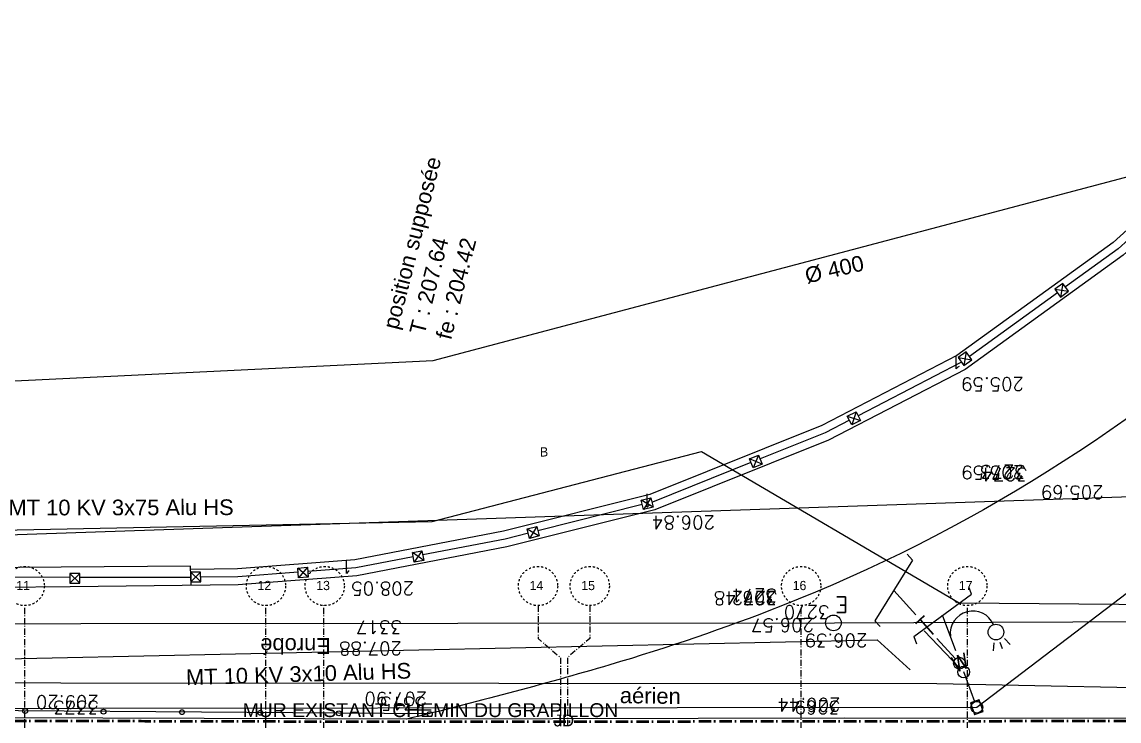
# Model space of a CAD drawing. Extents: x -594 to 29166, y -5797 to 14313.
# Drawn here: x 8429 to 11227, y 5526 to 7308 of the extents above; entities that cross this region are included whole.
import ezdxf
from ezdxf.enums import TextEntityAlignment as Align
from ezdxf.lldxf.tags import DXFTag

# ---------------------------------------------------------------- set-up
doc = ezdxf.new("R2010")
doc.units = 0
for name, pattern in [('Style de ligne -15', [2.08328, 1.25, -0.41656, 0.13886, -0.27786]), ('Style de ligne -6', [1.04164, 0.625, -0.20828, 0.06943, -0.13893]), ('VW-01', [0.41656, 0.20828, -0.20828])]:
    doc.linetypes.add(name, pattern=pattern)
doc.layers.get('0').update_dxf_attribs({"color": 252})
for name, color, linetype in [('A SITE', 252, 'Continuous'), ('AEP_SSL', 252, 'Continuous'), ('B Général', 252, 'Continuous'), ('C ANNOTATIONS-texte', 252, 'Continuous'), ('CAB_SSL', 252, 'Continuous'), ('EDF_SSL', 252, 'Texte-Electricite'), ('Fond topo - CLO_LEG', 252, 'Continuous'), ('Fond topo - CLO_MUR', 252, 'Continuous'), ('Fond topo - EAU', 252, 'Continuous'), ('Fond topo - EAU_TXT', 252, 'Continuous'), ('Fond topo - EDF', 252, 'Continuous'), ('Fond topo - PTT', 252, 'Continuous'), ('Fond topo - VOI_TXT', 252, 'Continuous'), ('Fond topo - Z_500', 252, 'Continuous'), ('GAZ_SSL', 252, 'Texte-GAZ'), ('prlm-VRD', 252, 'Continuous'), ('TELECOM_SSL', 252, 'Texte-Telecom'), ('UNITAIRE SSL', 252, 'UNITAIRE')]:
    doc.layers.add(name, color=color, linetype=linetype)
for name, color, linetype, plot in [('Fond topo - N', 252, 'Continuous', False), ('Fond topo - NCACHE', 252, 'Continuous', False), ('Fond topo - ZCACHE', 252, 'Continuous', False)]:
    doc.layers.add(name, color=color, linetype=linetype, plot=plot)
doc.layers.add('Fond topo - P', color=252, linetype='Continuous', lineweight=50)
doc.layers.add('Fond topo - VOI', color=252, linetype='Continuous', lineweight=25)
doc.styles.add('2000_ARIAL', font='arial.ttf', dxfattribs={"height": 0.4})
doc.styles.add('Arial', font='arial.ttf')
doc.styles.add('Eurostile', font='')
doc.styles.add('Lignes', font='arial.ttf', dxfattribs={"height": 0.35})
doc.styles.add('LignesA', font='arial.ttf', dxfattribs={"height": 0.35})
doc.styles.add('SIMPLEX', font='simplex_.ttf', dxfattribs={"height": 1.25})
doc.styles.add('TP-C_Autocad_Standard', font='simplex_.ttf', dxfattribs={"height": 1})
doc.styles.add('Tronçons', font='arial.ttf', dxfattribs={"height": 0.25})
doc.styles.get('Eurostile').set_extended_font_data('Eurostile')
tags = doc.linetypes.add('L16', pattern=[0.375, 0.3, -0.075]).pattern_tags.tags
tags[6:7] = [DXFTag(74, 4), DXFTag(75, 0), DXFTag(340, '0'), DXFTag(46, 0.0), DXFTag(50, 0.0), DXFTag(44, 0.0), DXFTag(45, 0.0)]
tags[4:5] = [DXFTag(74, 4), DXFTag(75, 0), DXFTag(340, '0'), DXFTag(46, 0.0), DXFTag(50, 0.0), DXFTag(44, 0.0), DXFTag(45, 0.0)]
tags = doc.linetypes.add('Texte-Electricite', pattern='A,5,-0.25,["ELEC",Lignes,S=1,R=0,X=0,Y=-0.18],-1.25', length=6.5).pattern_tags.tags
tags[15:16] = [DXFTag(74, 4), DXFTag(75, 0), DXFTag(340, '0'), DXFTag(46, 0.0), DXFTag(50, 0.0), DXFTag(44, 0.0), DXFTag(45, 0.0)]
tags[4:5] = [DXFTag(74, 4), DXFTag(75, 0), DXFTag(340, '0'), DXFTag(46, 0.0), DXFTag(50, 0.0), DXFTag(44, 0.0), DXFTag(45, 0.0)]
tags = doc.linetypes.add('Texte-GAZ', pattern='A,5,-0.25,["GAZ",Lignes,S=1,R=0,X=0,Y=-0.18],-1.25', length=6.5).pattern_tags.tags
tags[15:16] = [DXFTag(74, 4), DXFTag(75, 0), DXFTag(340, '0'), DXFTag(46, 0.0), DXFTag(50, 0.0), DXFTag(44, 0.0), DXFTag(45, 0.0)]
tags[4:5] = [DXFTag(74, 4), DXFTag(75, 0), DXFTag(340, '0'), DXFTag(46, 0.0), DXFTag(50, 0.0), DXFTag(44, 0.0), DXFTag(45, 0.0)]
tags = doc.linetypes.add('Texte-MT', pattern='A,5,-0.25,["MT",Lignes,S=1,R=0,X=0,Y=-0.18],-1.25', length=6.5).pattern_tags.tags
tags[15:16] = [DXFTag(74, 4), DXFTag(75, 0), DXFTag(340, '0'), DXFTag(46, 0.0), DXFTag(50, 0.0), DXFTag(44, 0.0), DXFTag(45, 0.0)]
tags[4:5] = [DXFTag(74, 4), DXFTag(75, 0), DXFTag(340, '0'), DXFTag(46, 0.0), DXFTag(50, 0.0), DXFTag(44, 0.0), DXFTag(45, 0.0)]
tags = doc.linetypes.add('Texte-Telecom', pattern='A,5,-0.25,["TEL",Lignes,S=1,R=0,X=0,Y=-0.18],-1.25', length=6.5).pattern_tags.tags
tags[15:16] = [DXFTag(74, 4), DXFTag(75, 0), DXFTag(340, '0'), DXFTag(46, 0.0), DXFTag(50, 0.0), DXFTag(44, 0.0), DXFTag(45, 0.0)]
tags[4:5] = [DXFTag(74, 4), DXFTag(75, 0), DXFTag(340, '0'), DXFTag(46, 0.0), DXFTag(50, 0.0), DXFTag(44, 0.0), DXFTag(45, 0.0)]
tags = doc.linetypes.add('Texte-TelecomA', pattern='A,5,-0.25,["TEL",LignesA,S=1,R=0,X=0,Y=-0.18],-1.25', length=6.5).pattern_tags.tags
tags[15:16] = [DXFTag(74, 4), DXFTag(75, 0), DXFTag(340, '0'), DXFTag(46, 0.0), DXFTag(50, 0.0), DXFTag(44, 0.0), DXFTag(45, 0.0)]
tags[4:5] = [DXFTag(74, 4), DXFTag(75, 0), DXFTag(340, '0'), DXFTag(46, 0.0), DXFTag(50, 0.0), DXFTag(44, 0.0), DXFTag(45, 0.0)]
tags = doc.linetypes.add('UNITAIRE', pattern='A,0.25,-0.2,0,-0.2,0.25,-0.3,["UNI",TP-C_Autocad_Standard,S=0.15,R=0,X=-0.1,Y=-0.05],-0.45', length=1.65).pattern_tags.tags
tags[23:24] = [DXFTag(74, 4), DXFTag(75, 0), DXFTag(340, '0'), DXFTag(46, 0.0), DXFTag(50, 0.0), DXFTag(44, 0.0), DXFTag(45, 0.0)]
tags[12:13] = [DXFTag(74, 4), DXFTag(75, 0), DXFTag(340, '0'), DXFTag(46, 0.0), DXFTag(50, 0.0), DXFTag(44, 0.0), DXFTag(45, 0.0)]
tags[10:11] = [DXFTag(74, 4), DXFTag(75, 0), DXFTag(340, '0'), DXFTag(46, 0.0), DXFTag(50, 0.0), DXFTag(44, 0.0), DXFTag(45, 0.0)]
tags[8:9] = [DXFTag(74, 4), DXFTag(75, 0), DXFTag(340, '0'), DXFTag(46, 0.0), DXFTag(50, 0.0), DXFTag(44, 0.0), DXFTag(45, 0.0)]
tags[6:7] = [DXFTag(74, 4), DXFTag(75, 0), DXFTag(340, '0'), DXFTag(46, 0.0), DXFTag(50, 0.0), DXFTag(44, 0.0), DXFTag(45, 0.0)]
tags[4:5] = [DXFTag(74, 4), DXFTag(75, 0), DXFTag(340, '0'), DXFTag(46, 0.0), DXFTag(50, 0.0), DXFTag(44, 0.0), DXFTag(45, 0.0)]

# ---------------------------------------------------------------- blocks, each defined once
blk = doc.blocks.new('A n0.Groupe-64-1')
at = {"layer": 'B Général', "insert": (2119.8, 1083.6), "char_height": 30.34, "attachment_point": 1, "line_spacing_factor": 0.958078, "style": 'Arial'}
blk.add_mtext('JD', dxfattribs=at)
blk = doc.blocks.new('A 90.CLOLEG')
at = {"ltscale": 2}
blk.add_circle((0, 0), 0.0625, dxfattribs=at)
blk = doc.blocks.new('A 90.EAU03')
at = {"ltscale": 2}
blk.add_circle((0, 0), 0.2, dxfattribs=at)
blk = doc.blocks.new('A 90.EAU99')
at = {"style": 'SIMPLEX'}
blk.add_text('E', height=0.4, dxfattribs=at).set_placement((0, 0), align=Align.MIDDLE_CENTER)
blk = doc.blocks.new('A 90.EDF11')
at = {"ltscale": 2}
for p, q in [((-0.5, 0.5), (-0.426635, 0.255449)), ((0.426635, 0.255449), (0.5, 0.5))]:
    blk.add_line(p, q, dxfattribs=at)
at = {"ltscale": 2, "flags": 128}
blk.add_lwpolyline([(-0.5, -0.5), (0.5, -0.5), (0.5, 0.5), (-0.5, 0.5)], close=True, dxfattribs=at)
for points in [[(-0.426635, -0.255449), (-0.5, -0.5)], [(0.5, -0.5), (0.426635, -0.255449)]]:
    blk.add_lwpolyline(points, dxfattribs=at)
blk = doc.blocks.new('A 90.EDF02')
at = {"ltscale": 2}
for p, q in [((0.875, 2.75), (0.875, 2.95)), ((-0.875, 2.25), (0.875, 2.75)), ((-0.875, 2.25), (-0.875, 2.05)), ((0, 1.535431), (0, 2.5)), ((0.978086, 1.392164), (0.895804, 1.204402)), ((1.125, 1.349688), (1.125, 1.178214)), ((1.271914, 1.392164), (1.354196, 1.204402)), ((0, 0.15), (0, 0.958637))]:
    blk.add_line(p, q, dxfattribs=at)
for centre, radius in [((1.125, 1.625), 0.2), ((0, 0), 0.15)]:
    blk.add_circle(centre, radius, dxfattribs=at)
blk.add_arc((0.557686, 1.79611), 0.574625, 2.870977, 166.053522, dxfattribs=at)
at = {"style": 'SIMPLEX'}
blk.add_text('W', height=0.4, dxfattribs=at).set_placement((0, 1.217323), align=Align.MIDDLE_CENTER)
blk = doc.blocks.new('A 90.PTOPO')
at = {"layer": 'Fond topo - NCACHE', "style": 'SIMPLEX'}
blk.add_attdef('MAT', text='', height=0.34, dxfattribs=at).set_placement((0.1, -0.1), align=Align.TOP_LEFT)
at = {"layer": 'Fond topo - ZCACHE', "style": 'SIMPLEX'}
blk.add_attdef('ALT', (0.1, 0.1), '', height=0.34, dxfattribs=at)
blk = doc.blocks.new('A 90.PTT01')
at = {"ltscale": 2}
for p, q in [((0, 1.65831), (0, 2.5)), ((0, 0.15), (0, 0.853597))]:
    blk.add_line(p, q, dxfattribs=at)
at = {"ltscale": 2, "flags": 128}
blk.add_lwpolyline([(0.875, 2.95), (0.875, 2.75), (-0.875, 2.25), (-0.875, 2.05)], dxfattribs=at)
at = {"ltscale": 2}
blk.add_circle((0, 0), 0.15, dxfattribs=at)
at = {"style": 'SIMPLEX'}
blk.add_text('T', height=0.5, dxfattribs=at).set_placement((0.00122, 1.249833), align=Align.MIDDLE_CENTER)
blk = doc.blocks.new('A 90.PTT13')
at = {"ltscale": 2, "flags": 128}
blk.add_lwpolyline([(0, 0.15), (0, 1.45)], dxfattribs=at)
at = {"ltscale": 2}
blk.add_circle((0, 0), 0.15, dxfattribs=at)
blk = doc.blocks.new('A$C380262B1')
at = {"layer": 'AEP_SSL', "ltscale": 100, "elevation": 0, "flags": 128}
blk.add_lwpolyline([(-4657.5, 2524.1), (-4321.2, 2506.5), (2406.9, 2512.5), (5039.5, 2523.5), (5735.8, 4713.1), (6159.1, 4860), (8218.2, 5503.9), (11299.4, 6487.7), (12284.4, 6868.6), (12195.4, 7437.5), (11556.7, 8377.6)], dxfattribs=at)
at = {"layer": 'CAB_SSL', "elevation": 0, "flags": 128}
blk.add_lwpolyline([(-5284.6, 3150.4), (-3314.6, 2281.5), (-287.4, 2294.5), (2769.7, 2297.5), (5367.1, 4273.8)], dxfattribs=at)
at = {"layer": 'EDF_SSL', "linetype": 'Texte-MT', "ltscale": 100, "elevation": 0, "flags": 128}
blk.add_lwpolyline([(-6254.2, -3469.9), (-4383.6, 2841.7), (-4298.6, 2988.9), (-3696.5, 3195.5), (-3294.7, 2842.6), (-2780.7, 2697.1), (-228.4, 2738.3), (1380.9, 2771.3), (2067.4, 2949.6), (2724.8, 2563.9), (4964.4, 2545.2), (5603.4, 4115.9), (5715.5, 4351.5), (6074.7, 4471.1), (6547.8, 4750.3), (7756.2, 5121)], dxfattribs=at)
at = {"layer": 'EDF_SSL', "linetype": 'Texte-MT', "ltscale": 100, "flags": 128}
blk.add_lwpolyline([(-2937.1, 2402.6), (-524, 2402.8), (2515.7, 2469.5), (2599.3, 2393.1)], dxfattribs=at)
at = {"layer": 'Fond topo - CLO_LEG', "ltscale": 2, "flags": 128}
blk.add_lwpolyline([(1374.6, 2280.3), (-257.4, 2292.2)], dxfattribs=at)
at = {"layer": 'Fond topo - CLO_MUR', "ltscale": 2, "flags": 128}
for points in [[(3839.5, 4143.6), (3672.2, 3998.5), (3430.1, 3764.8), (3117.3, 3481.9), (2718.5, 3193.7), (2374, 3015.3), (1935.9, 2839.9), (1562.5, 2746.2), (1183.4, 2673.4), (884.4, 2650.2), (765.3, 2648.9)], [(3867, 4113.2), (3699.9, 3968.2), (3458.1, 3734.9), (3143.2, 3450), (2740.1, 3158.7), (2391.1, 2978), (1948.5, 2800.8), (1571.4, 2706.1), (1188.8, 2632.7), (886.2, 2609.2), (457.2, 2604.6), (105, 2600.8)], [(2968.7, 3363.2), (3003.6, 3357.6)], [(2989, 3377.9), (2983.3, 3343)], [(2742.3, 3203.6), (2736.6, 3168.7)], [(2722, 3189), (2756.9, 3183.4)], [(2461.6, 3050.7), (2450.9, 3017)], [(2439.4, 3039.2), (2473.1, 3028.5)], [(2213, 2940), (2199.1, 2907.5)], [(2222.3, 2916.7), (2189.8, 2930.7)], [(1938, 2831.5), (1919.9, 2801.1)], [(1944.1, 2807.2), (1913.8, 2825.4)], [(1623.1, 2752.3), (1653.5, 2734.1)], [(1647.4, 2758.3), (1629.2, 2728)], [(1359.3, 2671.9), (1330.1, 2691.7)], [(1354.6, 2696.4), (1334.8, 2667.2)], [(764.5, 2656.9), (103.8, 2651.8)], [(482, 2613.8), (456.7, 2638.5)], [(481.7, 2638.8), (457, 2613.5)], [(765.7, 2607.9), (764.5, 2656.9)], [(790.5, 2617.1), (765.2, 2641.8)], [(790.2, 2642.1), (765.5, 2616.8)], [(1064.6, 2629.4), (1037.7, 2652.4)], [(1062.7, 2654.3), (1039.7, 2627.5)], [(288.6, 2226.6), (2016.6, 2228.9), (2571.5, 2230.4), (3310.9, 2226.7), (4171.4, 2222.9), (4913, 2212.5), (5100.9, 2209.8), (5147.4, 2341.9), (5106, 2362.4), (5070.6, 2263.4), (5068.6, 2257.8), (4327, 2268.2), (3666.7, 2269.1), (2431.1, 2269.9), (1315, 2267), (540.6, 2269.5), (2.7, 2270.4)]]:
    blk.add_lwpolyline(points, dxfattribs=at)
at = {"layer": 'Fond topo - CLO_MUR', "linetype": 'L16', "ltscale": 2, "flags": 128}
for points in [[(3209.5, 3537.7), (3130.3, 3465.9), (2995.6, 3368.7)], [(2975.4, 3354), (2750.8, 3191.8)], [(2730.5, 3177.2), (2729.3, 3176.2), (2466.9, 3040.4)], [(2444.7, 3028.9), (2382.5, 2996.6), (2216.9, 2930.3)], [(2193.7, 2921), (1942.2, 2820.3), (1940.9, 2820)], [(1916.6, 2813.9), (1650.2, 2747)], [(1626, 2740.9), (1567, 2726.1), (1356.7, 2685.8)], [(1332.1, 2681.1), (1186.1, 2653.1), (1063.5, 2643.6)], [(1038.6, 2641.6), (885.3, 2629.7), (790.4, 2628.7)], [(456.8, 2628.6), (164.2, 2628.8)], [(765.2, 2628.4), (481.8, 2628.6)], [(765.4, 2628.4), (765.2, 2628.4)]]:
    blk.add_lwpolyline(points, dxfattribs=at)
at = {"layer": 'Fond topo - CLO_MUR', "ltscale": 2, "flags": 128}
for points in [[(2983.3, 3343), (3003.6, 3357.6), (2989, 3377.9), (2968.7, 3363.2)], [(2736.6, 3168.7), (2756.9, 3183.4), (2742.3, 3203.6), (2722, 3189)], [(2473.1, 3028.5), (2450.9, 3017), (2439.4, 3039.2), (2461.6, 3050.7)], [(2222.3, 2916.7), (2199.1, 2907.5), (2189.8, 2930.7), (2213, 2940)], [(1944.1, 2807.2), (1919.9, 2801.1), (1913.8, 2825.4), (1938, 2831.5)], [(1653.5, 2734.1), (1629.2, 2728), (1623.1, 2752.3), (1647.4, 2758.3)], [(1359.3, 2671.9), (1334.8, 2667.2), (1330.1, 2691.7), (1354.6, 2696.4)], [(457, 2613.5), (482, 2613.8), (481.7, 2638.8), (456.7, 2638.5)], [(765.5, 2616.8), (790.5, 2617.1), (790.2, 2642.1), (765.2, 2641.8)], [(1064.6, 2629.4), (1039.7, 2627.5), (1037.7, 2652.4), (1062.7, 2654.3)]]:
    blk.add_lwpolyline(points, close=True, dxfattribs=at)
at = {"layer": 'Fond topo - VOI', "ltscale": 2, "flags": 128}
blk.add_lwpolyline([(3964.9, 3743), (3955.1, 3735.6), (3554.4, 3361.1, -0.093477), (2270, 2555, -0.022159), (1833.6, 2405.6, -0.012183), (1315, 2267)], format="xyb", dxfattribs=at)
at = {"layer": 'GAZ_SSL', "linetype": 'Texte-GAZ', "ltscale": 100, "elevation": 0, "flags": 128}
blk.add_lwpolyline([(-5152.7, 2364.1), (2667.5, 2357.7), (4919.7, 2312), (4981.8, 2316.6), (5207, 2843.6), (5728.5, 4507.7), (6339.1, 4692.4), (6432.2, 4848.2), (10857.2, 6251), (11031.2, 6212.3), (11941.1, 6493.7), (12510.7, 6660.8), (12700.2, 6574), (12863.2, 5583.5), (13335, 3411.6), (13791.1, 3267.4), (13865.7, 2980.9), (14636, 3165.2), (15406, 3172.4)], dxfattribs=at)
at = {"layer": 'TELECOM_SSL', "linetype": 'Texte-TelecomA', "ltscale": 100, "elevation": 0, "flags": 128}
blk.add_lwpolyline([(-5184.8, 3351.6), (-201.1, 2720.3), (4509.4, 2880.7)], dxfattribs=at)
at = {"layer": 'UNITAIRE SSL', "ltscale": 200, "elevation": 0, "flags": 128}
blk.add_lwpolyline([(-5369.3, 4907.7), (-4092.3, 2915.1), (1383.2, 3181), (5037.6, 4148.6), (6149.2, 4707.5), (7015.1, 4951.4), (8140.3, 5317.6), (9024.1, 5587.2), (10085, 5928.5), (11017.8, 6277.3), (12233.9, 7183.3), (11504.2, 8257.1)], dxfattribs=at)
at = {"layer": 'Fond topo - CLO_LEG', "ltscale": 2, "xscale": 100, "yscale": 100, "zscale": 100, "rotation": 179.5810527754039}
for p in [(342.6, 2287.8), (542.6, 2286.3), (742.6, 2284.9), (942.6, 2283.4), (1142.6, 2282), (1374.6, 2280.3)]:
    blk.add_blockref('A 90.CLOLEG', p, dxfattribs=at)
at = {"layer": 'Fond topo - EAU', "ltscale": 2, "xscale": 100, "yscale": 100, "zscale": 100, "rotation": 68.29766717889882}
blk.add_blockref('A 90.EAU03', (2404, 2512.6), dxfattribs=at)
at = {"layer": 'Fond topo - EAU_TXT', "ltscale": 2, "xscale": 100, "yscale": 100, "zscale": 100, "rotation": 179.9607580165454}
blk.add_blockref('A 90.EAU99', (2425.3, 2558.9), dxfattribs=at)
at = {"layer": 'Fond topo - EDF', "ltscale": 2, "zscale": 100}
for name, xscale, yscale, rotation in [('A 90.EDF02', 100, 100, 20.39554221537498), ('A 90.EDF11', 31.40190359547451, 23, 109.50999242066)]:
    blk.add_blockref(name, (2769.7, 2297.5), dxfattribs=dict(at, xscale=xscale, yscale=yscale, rotation=rotation))
at = {"layer": 'Fond topo - P', "ltscale": 2}
ref = blk.add_blockref('A 90.PTOPO', (2743.1, 3149.8), dxfattribs=dict(at, xscale=100, yscale=100, zscale=100, rotation=179.9607580165254))
ref.add_attrib('MAT', '1', dxfattribs={"layer": 'Fond topo - N', "color": 0, "ltscale": 2, "height": 34, "rotation": 179.9608, "style": 'SIMPLEX'}).set_placement((2733.1, 3159.8), align=Align.TOP_LEFT)
ref.add_attrib('ALT', '205.59', (2889.8, 3137.9), dxfattribs={"layer": 'Fond topo - Z_500', "color": 0, "ltscale": 2, "height": 34, "rotation": 179.9608, "style": 'SIMPLEX'})
ref = blk.add_blockref('A 90.PTOPO', (2904.8, 2870.1), dxfattribs=dict(at, xscale=100, yscale=100, zscale=100, rotation=179.9607580165254))
ref.add_attrib('MAT', '3273', dxfattribs={"layer": 'Fond topo - N', "color": 0, "ltscale": 2, "height": 34, "rotation": 179.9608, "style": 'SIMPLEX'}).set_placement((2894.8, 2880.1), align=Align.TOP_LEFT)
ref.add_attrib('ALT', '205.59', (2890.3, 2912.5), dxfattribs={"layer": 'Fond topo - Z_500', "color": 0, "ltscale": 2, "height": 34, "rotation": 179.9608, "style": 'SIMPLEX'})
ref = blk.add_blockref('A 90.PTOPO', (2908.9, 2863.5), dxfattribs=dict(at, xscale=100, yscale=100, zscale=100, rotation=179.9607580165254))
ref.add_attrib('MAT', '3274', dxfattribs={"layer": 'Fond topo - N', "color": 0, "ltscale": 2, "height": 34, "rotation": 179.9608, "style": 'SIMPLEX'}).set_placement((2898.9, 2873.5), align=Align.TOP_LEFT)
ref.add_attrib('ALT', '205.69', (3093.2, 2862.2), dxfattribs={"layer": 'Fond topo - Z_500', "color": 0, "ltscale": 2, "height": 34, "rotation": 179.9608, "style": 'SIMPLEX'})
ref = blk.add_blockref('A 90.PTOPO', (1955.2, 2797.2), dxfattribs=dict(at, xscale=100, yscale=100, zscale=100, rotation=179.9607580165254))
ref.add_attrib('MAT', '1', dxfattribs={"layer": 'Fond topo - N', "color": 0, "ltscale": 2, "height": 34, "rotation": 179.9608, "style": 'SIMPLEX'}).set_placement((1945.2, 2807.2), align=Align.TOP_LEFT)
ref.add_attrib('ALT', '206.84', (2101.9, 2785.2), dxfattribs={"layer": 'Fond topo - Z_500', "color": 0, "ltscale": 2, "height": 34, "rotation": 179.9608, "style": 'SIMPLEX'})
ref = blk.add_blockref('A 90.PTOPO', (1188, 2628.7), dxfattribs=dict(at, xscale=100, yscale=100, zscale=100, rotation=179.9607580165254))
ref.add_attrib('MAT', '1', dxfattribs={"layer": 'Fond topo - N', "color": 0, "ltscale": 2, "height": 34, "rotation": 179.9608, "style": 'SIMPLEX'}).set_placement((1178, 2638.7), align=Align.TOP_LEFT)
ref.add_attrib('ALT', '208.05', (1334.6, 2616.8), dxfattribs={"layer": 'Fond topo - Z_500', "color": 0, "ltscale": 2, "height": 34, "rotation": 179.9608, "style": 'SIMPLEX'})
ref = blk.add_blockref('A 90.PTOPO', (2270, 2555), dxfattribs=dict(at, xscale=100, yscale=100, zscale=100, rotation=179.9607580165254))
ref.add_attrib('MAT', '3271', dxfattribs={"layer": 'Fond topo - N', "color": 0, "ltscale": 2, "height": 34, "rotation": 179.9608, "style": 'SIMPLEX'}).set_placement((2260, 2565), align=Align.TOP_LEFT)
ref.add_attrib('ALT', '206.48', (2259.2, 2592.8), dxfattribs={"layer": 'Fond topo - Z_500', "color": 0, "ltscale": 2, "height": 34, "rotation": 179.9608, "style": 'SIMPLEX'})
ref = blk.add_blockref('A 90.PTOPO', (2271.5, 2548.2), dxfattribs=dict(at, xscale=100, yscale=100, zscale=100, rotation=179.9607580165254))
ref.add_attrib('MAT', '3272', dxfattribs={"layer": 'Fond topo - N', "color": 0, "ltscale": 2, "height": 34, "rotation": 179.9608, "style": 'SIMPLEX'}).set_placement((2261.5, 2558.2), align=Align.TOP_LEFT)
ref.add_attrib('ALT', '206.57', (2354.5, 2523.9), dxfattribs={"layer": 'Fond topo - Z_500', "color": 0, "ltscale": 2, "height": 34, "rotation": 179.9608, "style": 'SIMPLEX'})
ref = blk.add_blockref('A 90.PTOPO', (2404, 2512.6), dxfattribs=dict(at, xscale=100, yscale=100, zscale=100, rotation=179.9607580165254))
ref.add_attrib('MAT', '3270', dxfattribs={"layer": 'Fond topo - N', "color": 0, "ltscale": 2, "height": 34, "rotation": 179.9608, "style": 'SIMPLEX'}).set_placement((2394, 2522.6), align=Align.TOP_LEFT)
ref.add_attrib('ALT', '206.39', (2490.8, 2484.5), dxfattribs={"layer": 'Fond topo - Z_500', "color": 0, "ltscale": 2, "height": 34, "rotation": 179.9608, "style": 'SIMPLEX'})
ref = blk.add_blockref('A 90.PTOPO', (1313.6, 2474.4), dxfattribs=dict(at, xscale=100, yscale=100, zscale=100, rotation=179.9607580165254))
ref.add_attrib('MAT', '3317', dxfattribs={"layer": 'Fond topo - N', "color": 0, "ltscale": 2, "height": 34, "rotation": 179.9608, "style": 'SIMPLEX'}).set_placement((1303.6, 2484.4), align=Align.TOP_LEFT)
ref.add_attrib('ALT', '207.88', (1303.6, 2464.4), dxfattribs={"layer": 'Fond topo - Z_500', "color": 0, "ltscale": 2, "height": 34, "rotation": 179.9608, "style": 'SIMPLEX'})
ref = blk.add_blockref('A 90.PTOPO', (540.6, 2269.5), dxfattribs=dict(at, xscale=100, yscale=100, zscale=100, rotation=179.9607580165254))
ref.add_attrib('MAT', '3373', dxfattribs={"layer": 'Fond topo - N', "color": 0, "ltscale": 2, "height": 34, "rotation": 179.9608, "style": 'SIMPLEX'}).set_placement((530.6, 2279.5), align=Align.TOP_LEFT)
ref.add_attrib('ALT', '209.20', (530.4, 2327.1), dxfattribs={"layer": 'Fond topo - Z_500', "color": 0, "ltscale": 2, "height": 34, "rotation": 179.9608, "style": 'SIMPLEX'})
ref = blk.add_blockref('A 90.PTOPO', (1374.6, 2280.3), dxfattribs=dict(at, xscale=100, yscale=100, zscale=100, rotation=179.9607580165254))
ref.add_attrib('MAT', '3315', dxfattribs={"layer": 'Fond topo - N', "color": 0, "ltscale": 2, "height": 34, "rotation": 179.9608, "style": 'SIMPLEX'}).set_placement((1364.6, 2290.3), align=Align.TOP_LEFT)
ref.add_attrib('ALT', '207.90', (1368.1, 2335.9), dxfattribs={"layer": 'Fond topo - Z_500', "color": 0, "ltscale": 2, "height": 34, "rotation": 179.9608, "style": 'SIMPLEX'})
ref = blk.add_blockref('A 90.PTOPO', (2431.1, 2269.9), dxfattribs=dict(at, xscale=100, yscale=100, zscale=100, rotation=179.9607580165254))
ref.add_attrib('MAT', '3269', dxfattribs={"layer": 'Fond topo - N', "color": 0, "ltscale": 2, "height": 34, "rotation": 179.9608, "style": 'SIMPLEX'}).set_placement((2421.1, 2279.9), align=Align.TOP_LEFT)
ref.add_attrib('ALT', '206.44', (2422.1, 2320.6), dxfattribs={"layer": 'Fond topo - Z_500', "color": 0, "ltscale": 2, "height": 34, "rotation": 179.9608, "style": 'SIMPLEX'})
at = {"layer": 'Fond topo - PTT', "ltscale": 2}
for name, p, xscale, yscale, zscale, rotation in [('A 90.PTT01', (2725.4, 2409.8), 100, 100, 100, 42.14385337264665), ('A 90.PTT13', (2736.3, 2387.4), 99.99999999999999, 99.99999999999999, 99.99999999999999, 43.88894976392081)]:
    blk.add_blockref(name, p, dxfattribs=dict(at, xscale=xscale, yscale=yscale, zscale=zscale, rotation=rotation))
at = {"layer": 'CAB_SSL', "style": 'Tronçons'}
blk.add_text('aérien', height=40, rotation=359.1043, dxfattribs=at).set_placement((1859.1, 2308.1))
at = {"layer": 'EDF_SSL', "style": 'Tronçons'}
for s, rotation, p in [('MT 10 KV 3x75 Alu HS', 0.1037, (300, 2786.3)), ('MT 10 KV 3x10 Alu HS', 1.7265, (753.4, 2353.6))]:
    blk.add_text(s, height=40, rotation=rotation, dxfattribs=at).set_placement(p)
at = {"layer": 'Fond topo - VOI_TXT', "style": '2000_ARIAL'}
blk.add_text('Enrobé', height=40, rotation=179.9608, dxfattribs=at).set_placement((1122.4, 2473.6))
at = {"layer": 'UNITAIRE SSL', "style": 'Tronçons'}
for s, rotation, p in [('position supposée', 75.722, (1293.1, 3258)), ('T : 207.64', 75.722, (1360.8, 3244.9)), ('fe : 204.42', 75.722, (1428.6, 3231.8)), ('Ø 400', 13, (2336.7, 3377.3))]:
    blk.add_text(s, height=40, rotation=rotation, dxfattribs=at).set_placement(p)

msp = doc.modelspace()

# ---------------------------------------------------------------- linework, layer by layer
at = {"layer": 'A SITE', "linetype": 'Style de ligne -15', "lineweight": 50, "ltscale": 25.4}
msp.add_open_spline([(4176.46, 5442.268), (4369.672, 5480.305), (4562.883, 5518.342), (4903.036, 5519.771), (5243.188, 5521.2), (5979.862, 5524.644), (6716.536, 5528.089), (7278.196, 5527.681), (7839.856, 5527.273), (8021.336, 5527.044), (8202.816, 5526.815), (8808.176, 5525.356), (9413.535, 5523.896), (10716.351, 5525.293), (12019.166, 5526.69), (12242.597, 5526.219), (12466.029, 5525.748), (12816.588, 5520.962), (13167.148, 5516.176), (13202.673, 5616.323), (13238.199, 5716.47), (13267.888, 5802.201), (13297.577, 5887.932), (13327.266, 5973.663), (13356.956, 6059.395), (13408.406, 6207.964), (13459.856, 6356.533), (13477.006, 6406.056), (13494.156, 6455.579), (13528.564, 6560.212), (13562.972, 6664.845), (13573.344, 6696.386), (13583.716, 6727.928), (13599.145, 6774.844), (13614.573, 6821.761), (13678.898, 7117.445), (13743.224, 7413.129), (13957.444, 7453.65), (14171.664, 7494.171), (14164.331, 7534.454), (14156.998, 7574.738), (14190.699, 7584.189), (14224.399, 7593.639), (14227.546, 7586.876), (14230.693, 7580.113), (14293.316, 7599.076), (14355.939, 7618.039), (14360.336, 7603.518), (14364.733, 7588.998), (14537.195, 7591.453), (14709.721, 7640.319), (14664.801, 7789.364), (14619.881, 7938.41), (15047.101, 8062.384), (15474.322, 8186.358), (15686.72, 8247.996), (15899.118, 8309.635), (15904.181, 8311.166), (15909.244, 8312.698), (15908.246, 8315.995), (15907.249, 8319.292), (17672.664, 8849.185), (19438.079, 9379.077), (19648.946, 9442.842), (19859.814, 9506.606), (20255.35, 9309.74), (20650.886, 9112.874), (20960.83, 8222.926), (21270.775, 7332.978), (21180.205, 7304.155), (21089.635, 7275.333), (21163.082, 7017.584), (21236.529, 6759.834), (21251.591, 6763.9), (21266.653, 6767.967), (21275.663, 6734.59), (21284.674, 6701.213), (21269.902, 6697.225), (21255.13, 6693.238), (21270.029, 6638.047), (21284.928, 6582.856), (21291.188, 6584.546), (21297.447, 6586.236), (21305.995, 6495.046), (21402.881, 6506.774), (21487.346, 6527.117), (21571.811, 6547.461), (21569.541, 6559.077), (21567.271, 6570.694), (21604.983, 6578.638), (21642.694, 6586.582), (21649.991, 6549.244), (21657.287, 6511.906), (21652.493, 6510.896), (21647.699, 6509.886), (21807.598, 5746.172), (21967.496, 4982.457), (21977.291, 4938.62), (21987.086, 4894.782), (22015.78, 4743.898), (22044.474, 4593.013), (22063.498, 4473.154), (22082.523, 4353.295), (22101.178, 4237.725), (22119.832, 4122.156), (22124.345, 4087.384), (22128.858, 4052.612), (22138.67, 3933.295), (22148.483, 3813.978), (22152.899, 3687.239), (22157.316, 3560.501), (22156.076, 3368.858), (22154.837, 3177.215), (22152.199, 3078.787), (22149.562, 2980.358), (22145.456, 2863.605), (22141.35, 2746.851), (22132.85, 2586.185), (22124.349, 2425.518), (22087.732, 1950.646), (22051.116, 1475.773), (21993.933, 847.273), (21936.75, 218.773), (21915.729, 183.154), (21894.709, 147.536), (21213.23, 141.566), (20531.75, 135.597), (20529.704, 160.058), (20527.657, 184.52), (20322.852, 176.691), (20118.047, 168.862), (19882.166, 159.845), (19646.285, 150.828), (19256.888, 145.182), (18867.491, 139.536), (18773.401, -158.054), (18679.311, -455.644), (18604.53, -1398.289), (18529.749, -2340.935), (18635.053, -2777.585), (18740.357, -3214.234), (18588.756, -3295.853), (18437.156, -3377.471), (18384.511, -3407.387), (18331.865, -3437.302), (18280.613, -3484.556), (18229.362, -3531.809), (18125.267, -3688.349), (18021.173, -3844.888), (17973.144, -3961.195), (17925.114, -4077.502), (17903.66, -4188.267), (17882.205, -4299.032), (17853.831, -4428.724), (17825.458, -4558.416), (17795.321, -4816.052), (17765.184, -5073.687), (17828.426, -5320.212), (17891.667, -5566.736), (16164.839, -5333.52), (14438.011, -5100.304), (14043.046, -5030.624), (13648.082, -4960.944), (13506.144, -4936.079), (13364.206, -4911.213), (13220.848, -4883.357), (13077.49, -4855.501), (12791.937, -4799.706), (12506.383, -4743.912), (12128.349, -4679.679), (11750.314, -4615.447), (11530.967, -4571.296), (11311.619, -4527.146), (10549.503, -4375.437), (9787.387, -4223.728), (9847.498, -3981.593), (9907.609, -3739.459), (9806.225, -3461.39), (9704.841, -3183.322), (9715.187, -3083.784), (9725.532, -2984.247), (9824.047, -2441.958), (9922.562, -1899.67), (9651.72, -1701.167), (9380.878, -1502.664), (9447.608, -1104.825), (9514.339, -706.985), (9834.998, -611.033), (10155.657, -515.081), (10247.114, 11.583), (10338.572, 538.246), (10143.199, 564.034), (9947.826, 589.823), (9948.48, 594.78), (9949.134, 599.737), (9614.75, 638.685), (9280.365, 677.634), (8737.859, 744.574), (8195.353, 811.514), (7103.907, 948.262), (6012.462, 1085.009), (5516.207, 1145.917), (5019.951, 1206.825), (4567.057, 1262.265), (4114.163, 1317.705), (4102.18, 1307.409), (4090.197, 1297.113), (3869.944, 1322.11), (3649.69, 1347.106), (3455.22, 1370.405), (3260.751, 1393.703), (3258.524, 1373.559), (3256.298, 1353.416), (2884.962, 1399.248), (2513.626, 1445.079), (2816.189, 2481.825), (3118.751, 3518.57), (3122.583, 3517.421), (3126.415, 3516.272), (3182.803, 3704.332), (3239.191, 3892.391), (3244.935, 3911.549), (3250.679, 3930.706), (3342.693, 4248.166), (3434.706, 4565.625), (3504.837, 4748.285), (3574.967, 4930.944), (3700.503, 5086.554), (3826.038, 5242.164), (4001.249, 5342.216), (4176.46, 5442.268)], degree=2, knots=[0, 0, 0, 1, 1, 2, 2, 3, 3, 4, 4, 5, 5, 6, 6, 7, 7, 8, 8, 9, 9, 10, 10, 11, 11, 12, 12, 13, 13, 14, 14, 15, 15, 16, 16, 17, 17, 18, 18, 19, 19, 20, 20, 21, 21, 22, 22, 23, 23, 24, 24, 25, 25, 26, 26, 27, 27, 28, 28, 29, 29, 30, 30, 31, 31, 32, 32, 33, 33, 34, 34, 35, 35, 36, 36, 37, 37, 38, 38, 39, 39, 40, 40, 41, 41, 42, 42, 43, 43, 44, 44, 45, 45, 46, 46, 47, 47, 48, 48, 49, 49, 50, 50, 51, 51, 52, 52, 53, 53, 54, 54, 55, 55, 56, 56, 57, 57, 58, 58, 59, 59, 60, 60, 61, 61, 62, 62, 63, 63, 64, 64, 65, 65, 66, 66, 67, 67, 68, 68, 69, 69, 70, 70, 71, 71, 72, 72, 73, 73, 74, 74, 75, 75, 76, 76, 77, 77, 78, 78, 79, 79, 80, 80, 81, 81, 82, 82, 83, 83, 84, 84, 85, 85, 86, 86, 87, 87, 88, 88, 89, 89, 90, 90, 91, 91, 92, 92, 93, 93, 94, 94, 95, 95, 96, 96, 97, 97, 98, 98, 99, 99, 100, 100, 101, 101, 102, 102, 103, 103, 104, 104, 105, 105, 106, 106, 107, 107, 108, 108, 109, 109, 110, 110, 111, 111, 112, 112, 113, 113, 114, 114, 115, 115, 115], dxfattribs=at)
at = {"layer": 'B Général', "linetype": 'Style de ligne -6', "ltscale": 25.4}
for p, q in [((8436.484, 3285.389), (8436.484, 5820.389)), ((9051.484, 3285.389), (9051.484, 5820.389)), ((9199.484, 3285.389), (9199.484, 5820.389)), ((10416.484, 3285.389), (10416.484, 5820.389)), ((10840.388, 3285.389), (10840.388, 5820.389))]:
    msp.add_line(p, q, dxfattribs=at)
at = {"layer": 'B Général', "linetype": 'Style de ligne -6', "ltscale": 25.4, "flags": 128}
for points in [[(9745.56, 5820.389), (9745.56, 5736.889), (9802.484, 5687.889), (9802.484, 3085.389)], [(9877.409, 5820.389), (9877.409, 5736.889), (9820.484, 5687.889), (9820.484, 3085.389)]]:
    msp.add_lwpolyline(points, dxfattribs=at)
at = {"layer": 'B Général', "linetype": 'VW-01', "ltscale": 25.4}
for centre in [(8436.484, 5870.389), (9051.484, 5870.389), (9201.484, 5870.389), (9745.56, 5870.389), (9877.409, 5870.389), (10416.484, 5870.389), (10840.388, 5870.389)]:
    msp.add_circle(centre, 50, dxfattribs=at)

# ---------------------------------------------------------------- block references
at = {"layer": 'B Général'}
msp.add_blockref('A n0.Groupe-64-1', (7665.813, 4459.319), dxfattribs=at)
at = {"layer": 'prlm-VRD'}
msp.add_blockref('A$C380262B1', (8094.783, 3263.943), dxfattribs=at)

# ---------------------------------------------------------------- texts
at = {"layer": 'B Général', "char_height": 23.4956, "attachment_point": 1, "line_spacing_factor": 0.895453, "style": 'Eurostile'}
for s, insert in [('11', (8414.832, 5883.478)), ('12', (9029.832, 5883.478)), ('13', (9179.832, 5883.478)), ('14', (9723.907, 5883.478)), ('15', (9855.756, 5883.478)), ('16', (10394.832, 5883.478)), ('17', (10818.735, 5883.478))]:
    msp.add_mtext(s, dxfattribs=dict(at, insert=insert))
at = {"layer": 'C ANNOTATIONS-texte'}
for s, insert, char_height, attachment_point, line_spacing_factor, style in [('B', (9750.341, 6224.032), 23.496, 1, 0.895453, 'Eurostile'), ('MUR EXISTANT CHEMIN DU GRAPILLON', (9471.114, 5571.694), 35.36965, 2, 0.958949, 'Arial')]:
    msp.add_mtext(s, dxfattribs=dict(at, insert=insert, char_height=char_height, attachment_point=attachment_point, line_spacing_factor=line_spacing_factor, style=style))

doc.saveas('drawing.dxf')
